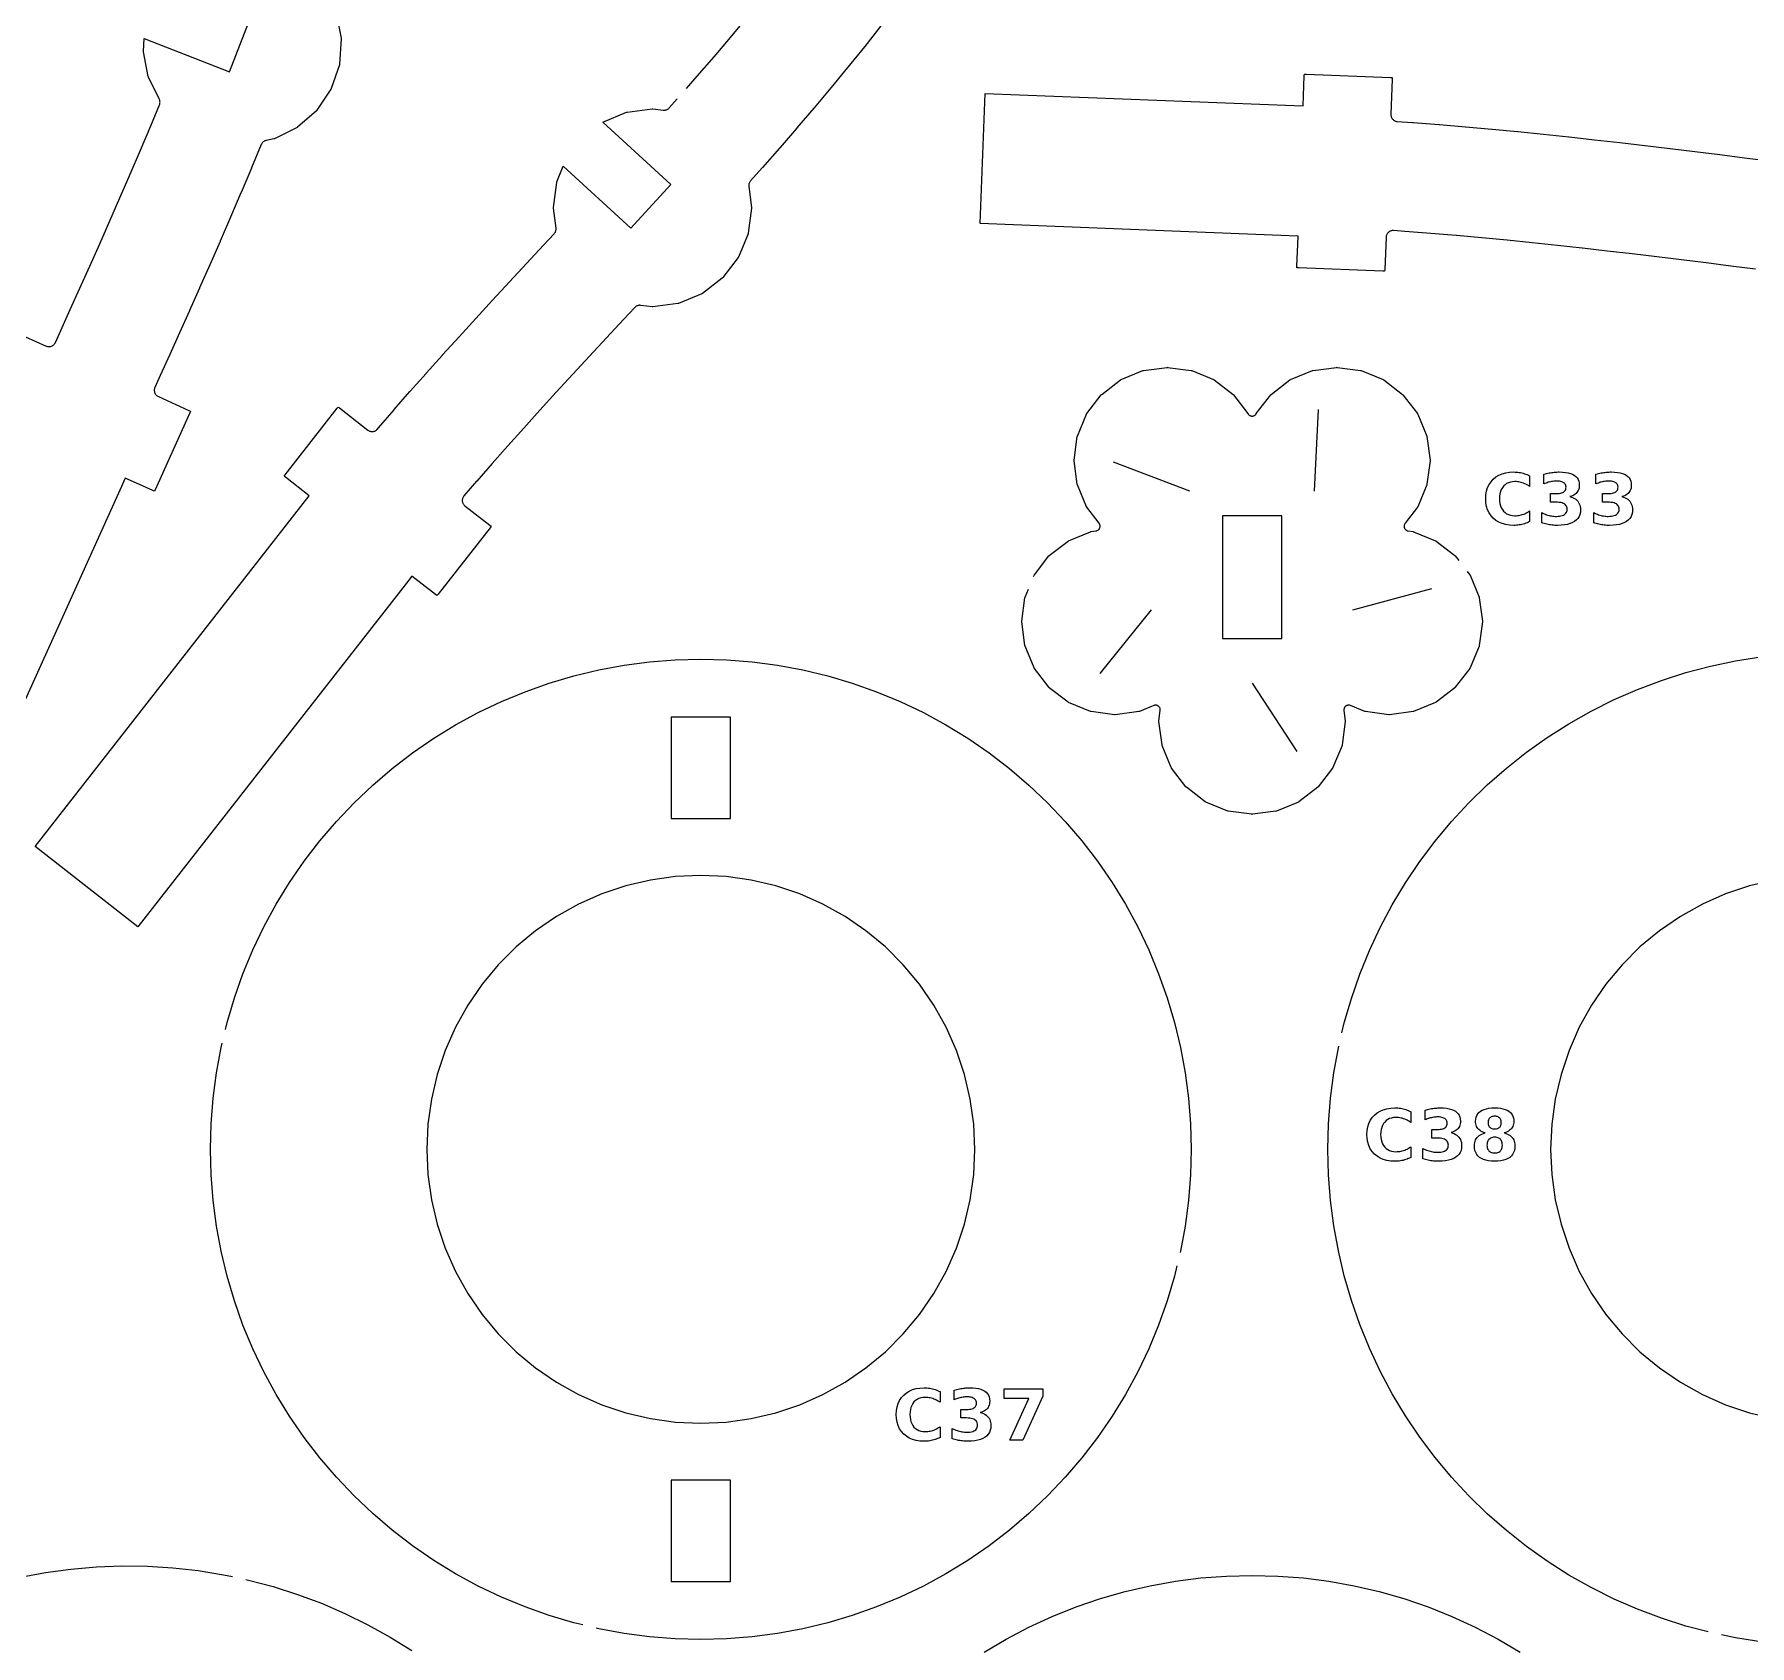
# Model space of a CAD drawing. Header units: millimetres. Extents: x 3 to 297, y 8 to 291.
# Drawn here: x 90.6 to 171.5, y 53.6 to 129.6 of the extents above; entities that cross this region are included whole.
import ezdxf

# ---------------------------------------------------------------- set-up
doc = ezdxf.new("R2010")
doc.units = ezdxf.units.MM
for name, color, linetype in [('CUT', 1, 'CONTINUOUS'), ('ENGRAVE', 5, 'CONTINUOUS'), ('SCORE', 7, 'CONTINUOUS')]:
    doc.layers.add(name, color=color, linetype=linetype)

msp = doc.modelspace()

# ---------------------------------------------------------------- linework, layer by layer
at = {"layer": 'CUT', "color": 1}
for points in [[(89.6699, 115.5582), (91.1289, 114.8999), (91.1602, 114.8876), (91.1908, 114.8789), (91.2221, 114.8732), (91.2539, 114.8706), (91.2857, 114.8712), (91.3173, 114.8749), (91.3484, 114.8816), (91.3788, 114.8913), (91.408, 114.904), (91.4358, 114.9195), (91.462, 114.9376), (91.4862, 114.9582), (91.5084, 114.9811), (91.5282, 115.006), (91.5455, 115.0327), (91.5609, 115.0627), (91.8183, 115.6296), (92.2663, 116.6193), (92.7227, 117.632), (92.723, 117.6327), (93.1863, 118.6667), (93.1867, 118.6676), (93.6561, 119.7228), (93.6565, 119.7238), (94.1309, 120.7992), (94.1314, 120.8004), (94.6096, 121.8951), (94.6102, 121.8964), (95.0913, 123.0095), (95.0919, 123.011), (95.5746, 124.1416), (95.5753, 124.1432), (96.0586, 125.2904), (96.0593, 125.2921), (96.4715, 126.2852), (96.4826, 126.3157), (96.4902, 126.3455), (96.495, 126.3758), (96.4969, 126.4064), (96.4959, 126.4371), (96.4921, 126.4676), (96.4853, 126.4976), (96.4758, 126.5268), (96.4628, 126.5566), (95.9569, 127.5841), (95.9501, 127.5996), (95.9461, 127.616), (95.7153, 128.7799), (95.7127, 128.7967), (95.7131, 128.8135), (95.7523, 129.4062), (99.7731, 127.8381), (100.7868, 130.4374)], [(104.8095, 130.5833), (105.0403, 129.4193), (105.0429, 129.4026), (105.0425, 129.3857), (104.9642, 128.2016), (104.9623, 128.1848), (104.9576, 128.1686), (104.5755, 127.0452), (104.5693, 127.0294), (104.5606, 127.015), (103.9007, 126.0288), (103.8907, 126.0151), (103.8785, 126.0035), (102.9859, 125.2216), (102.9727, 125.211), (102.9579, 125.2029), (101.8933, 124.6787), (101.8778, 124.6719), (101.8614, 124.6679), (101.5049, 124.5972), (101.4722, 124.589), (101.4422, 124.5783), (101.4134, 124.5647), (101.386, 124.5483), (101.3604, 124.5294), (101.3368, 124.508), (101.3153, 124.4844), (101.2963, 124.4588), (101.2799, 124.4314), (101.2655, 124.401), (100.8129, 123.3108), (100.8078, 123.2986), (100.3187, 122.1376), (100.314, 122.1264), (99.8259, 120.9831), (99.8215, 120.9729), (99.3355, 119.8483), (99.3314, 119.8391), (98.8487, 118.7341), (98.8451, 118.7258), (98.3667, 117.6414), (98.3635, 117.6341), (97.8906, 116.5711), (97.8879, 116.5649), (97.4216, 115.5243), (97.4194, 115.5192), (96.9609, 114.5018), (96.9591, 114.4979), (96.5095, 113.5048), (96.2559, 112.9461), (96.2434, 112.9147), (96.2346, 112.884), (96.2289, 112.8526), (96.2263, 112.8208), (96.2268, 112.7888), (96.2304, 112.7571), (96.2372, 112.7259), (96.247, 112.6955), (96.2597, 112.6662), (96.2752, 112.6383), (96.2934, 112.6121), (96.3141, 112.5877), (96.3371, 112.5656), (96.3621, 112.5457), (96.389, 112.5285), (96.419, 112.5131), (97.859, 111.8634), (97.9295, 111.8273), (97.9005, 111.7536), (96.262, 108.1221), (96.2259, 108.0516), (96.1522, 108.0806), (95.3859, 108.4264), (94.8606, 108.6634), (94.6858, 108.276), (89.9255, 97.7251)], [(121.319, 127.0438), (121.8354, 127.6317), (121.837, 127.6335), (122.6236, 128.5411), (122.6254, 128.5432), (123.4048, 129.4563), (123.4067, 129.4586), (124.1781, 130.3775)], [(130.4921, 129.9996), (129.7303, 129.0362), (129.7136, 129.0154), (128.9422, 128.0606), (128.9265, 128.0414), (128.1463, 127.0948), (128.1317, 127.0773), (127.3438, 126.1387), (127.3303, 126.1227), (126.5356, 125.1917), (126.5232, 125.1773), (125.7228, 124.2536), (125.7115, 124.2407), (124.9062, 123.3241), (124.8961, 123.3127), (124.345, 122.6929), (124.3245, 122.6674), (124.3074, 122.6416), (124.2929, 122.6143), (124.281, 122.5857), (124.2719, 122.5561), (124.2657, 122.5258), (124.2624, 122.495), (124.262, 122.4641), (124.2647, 122.4314), (124.3955, 121.438), (124.397, 121.4211), (124.3955, 121.4043), (124.2406, 120.2278), (124.2377, 120.2112), (124.2319, 120.1953), (123.7778, 119.099), (123.7707, 119.0837), (123.761, 119.0699), (123.0386, 118.1284), (123.0277, 118.1155), (123.0148, 118.1047), (122.0734, 117.3823), (122.0595, 117.3726), (122.0442, 117.3654), (120.9479, 116.9113), (120.932, 116.9056), (120.9154, 116.9026), (119.7389, 116.7477), (119.7221, 116.7463), (119.7053, 116.7477), (119.1657, 116.8188), (119.1331, 116.8215), (119.1021, 116.8211), (119.0713, 116.8178), (119.041, 116.8116), (119.0114, 116.8024), (118.9828, 116.7906), (118.9554, 116.776), (118.9296, 116.7589), (118.9055, 116.7395), (118.8821, 116.7165), (118.3607, 116.1546), (117.5565, 115.2879), (116.7587, 114.4266), (115.968, 113.5704), (115.9674, 113.5697), (115.1856, 112.719), (115.1848, 112.7181), (114.4124, 111.8721), (114.4114, 111.8711), (113.6494, 111.0296), (113.6482, 111.0283), (112.8976, 110.1911), (112.8962, 110.1896), (112.158, 109.3565), (112.1563, 109.3547), (111.4315, 108.5254), (111.4297, 108.5233), (110.8328, 107.8298), (110.8115, 107.8023), (110.7941, 107.7745), (110.7796, 107.745), (110.7681, 107.7143), (110.7598, 107.6825), (110.7548, 107.65), (110.753, 107.6172), (110.7546, 107.5844), (110.7595, 107.5519), (110.7676, 107.5201), (110.7789, 107.4893), (110.7933, 107.4597), (110.8105, 107.4318), (110.8305, 107.4057), (110.8531, 107.3818), (110.8793, 107.3591), (112.0486, 106.4456), (112.1085, 106.3938), (112.0629, 106.3291), (109.6101, 103.1896), (109.5583, 103.1297), (109.4936, 103.1753), (108.377, 104.0477), (108.1153, 103.7128), (95.4481, 87.4995), (90.6018, 91.2858), (103.5307, 107.8341), (102.4141, 108.7065), (102.3541, 108.7582), (102.3998, 108.8229), (104.8526, 111.9624), (104.9043, 112.0223), (104.9691, 111.9767), (106.3014, 110.9358), (106.3282, 110.9168), (106.3552, 110.9014), (106.3836, 110.8886), (106.413, 110.8786), (106.4433, 110.8714), (106.4741, 110.8672), (106.5052, 110.8659), (106.5362, 110.8676), (106.567, 110.8723), (106.5971, 110.8799), (106.6264, 110.8903), (106.6546, 110.9035), (106.6814, 110.9193), (106.7065, 110.9376), (106.7298, 110.9582), (106.7522, 110.9823), (106.7924, 111.0298), (106.8067, 111.0466), (107.5332, 111.8908), (107.546, 111.9056), (108.2851, 112.7511), (108.2964, 112.764), (109.0471, 113.6112), (109.057, 113.6222), (109.8184, 114.4714), (109.8268, 114.4807), (110.5978, 115.3322), (110.6048, 115.3399), (111.3846, 116.1939), (111.3901, 116.2), (112.1777, 117.057), (112.1818, 117.0614), (112.9761, 117.9216), (112.9789, 117.9246), (113.779, 118.7883), (114.5854, 119.6574), (115.0873, 120.1984), (115.1089, 120.2241), (115.1269, 120.2502), (115.1422, 120.278), (115.1547, 120.3071), (115.1644, 120.3373), (115.171, 120.3684), (115.1746, 120.3999), (115.1751, 120.4316), (115.1723, 120.465), (115.0487, 121.4044), (115.0472, 121.4212), (115.0487, 121.438), (115.2036, 122.6145), (115.2065, 122.6312), (115.2123, 122.647), (115.5171, 123.383), (118.7021, 120.4637), (120.5873, 122.5205), (117.3737, 125.466), (118.4963, 125.931), (118.5122, 125.9368), (118.5288, 125.9397), (119.7053, 126.0946), (119.7221, 126.0961), (119.7389, 126.0946), (120.2282, 126.0302), (120.2616, 126.0274), (120.2932, 126.0279), (120.3247, 126.0315), (120.3557, 126.0381), (120.3858, 126.0477), (120.4149, 126.0602), (120.4427, 126.0754), (120.4688, 126.0933), (120.4931, 126.1137), (120.5165, 126.1376), (120.8889, 126.5564)], [(171.7458, 118.5294), (170.582, 118.6742), (169.4187, 118.8188), (168.2544, 118.9627), (167.0884, 119.1052), (167.0877, 119.1052), (165.9203, 119.2455), (165.9194, 119.2456), (164.7495, 119.3831), (164.7484, 119.3833), (163.5753, 119.5174), (163.5739, 119.5175), (162.3971, 119.6476), (162.3956, 119.6477), (161.2144, 119.7731), (161.2126, 119.7733), (160.0265, 119.8933), (160.0245, 119.8935), (158.8328, 120.0075), (158.8306, 120.0077), (157.6327, 120.1152), (157.6304, 120.1154), (156.4256, 120.2155), (156.4231, 120.2157), (155.2109, 120.3081), (155.2082, 120.3083), (154.6666, 120.3454), (154.6322, 120.3461), (154.5998, 120.3434), (154.5679, 120.3376), (154.5367, 120.3286), (154.5065, 120.3165), (154.4777, 120.3014), (154.4506, 120.2836), (154.4254, 120.2631), (154.4023, 120.2402), (154.3817, 120.2152), (154.3636, 120.1882), (154.3483, 120.1595), (154.336, 120.1294), (154.3268, 120.0983), (154.3207, 120.0664), (154.3176, 120.0322), (154.2581, 118.5118), (154.2511, 118.4329), (154.1719, 118.4321), (150.1909, 118.5879), (150.1121, 118.5949), (150.1113, 118.674), (150.1509, 119.6869), (150.1667, 120.09), (149.742, 120.1066), (135.1782, 120.6765), (135.4186, 126.8218), (149.9825, 126.2519), (150.4072, 126.2353), (150.4626, 127.6512), (150.4696, 127.7301), (150.5487, 127.7309), (154.5297, 127.5751), (154.6086, 127.5681), (154.6094, 127.4889), (154.5446, 125.8339), (154.5449, 125.8008), (154.5482, 125.7697), (154.5545, 125.7391), (154.5637, 125.7092), (154.5757, 125.6803), (154.5905, 125.6527), (154.6078, 125.6266), (154.6275, 125.6024), (154.6495, 125.5801), (154.6736, 125.5601), (154.6994, 125.5425), (154.7269, 125.5274), (154.7556, 125.515), (154.7854, 125.5055), (154.816, 125.4989), (154.8489, 125.4951), (155.5713, 125.4454), (155.5901, 125.4441), (156.8238, 125.3501), (156.8414, 125.3487), (158.0661, 125.2469), (158.0825, 125.2455), (159.2989, 125.1364), (159.314, 125.135), (160.5226, 125.0193), (160.5364, 125.018), (161.7378, 124.8964), (161.7502, 124.8952), (162.9451, 124.7683), (162.956, 124.7672), (164.1448, 124.6358), (164.1543, 124.6347), (165.3377, 124.4994), (165.3457, 124.4985), (166.5242, 124.36), (166.5307, 124.3592), (167.7048, 124.2181), (167.7099, 124.2175), (168.8802, 124.0745), (170.0509, 123.9299), (171.2175, 123.7849), (172.3797, 123.6402)], [(137.6964, 104.0248), (137.7204, 104.0828), (137.7266, 104.0962), (137.7351, 104.1082), (138.4156, 104.9951), (138.4251, 105.0064), (138.4364, 105.0159), (139.3233, 105.6964), (139.3353, 105.7049), (139.3487, 105.7111), (140.3815, 106.1389), (140.3953, 106.1439), (140.4098, 106.1465), (140.634, 106.176), (140.6579, 106.1804), (140.6795, 106.1866), (140.7003, 106.1949), (140.7202, 106.2053), (140.7389, 106.2175), (140.7564, 106.2316), (140.7723, 106.2474), (140.7866, 106.2646), (140.7991, 106.2832), (140.8097, 106.303), (140.8183, 106.3237), (140.8248, 106.3452), (140.8291, 106.3672), (140.8312, 106.3895), (140.8311, 106.4119), (140.8287, 106.4342), (140.8241, 106.4562), (140.8174, 106.4776), (140.8085, 106.4982), (140.7977, 106.5178), (140.7839, 106.5378), (140.2053, 107.2918), (140.1969, 107.3038), (140.1907, 107.3172), (139.7628, 108.35), (139.7578, 108.3638), (139.7553, 108.3783), (139.6093, 109.4867), (139.6081, 109.5013), (139.6093, 109.516), (139.7553, 110.6243), (139.7578, 110.6388), (139.7629, 110.6527), (140.1907, 111.6855), (140.1969, 111.6988), (140.2053, 111.7109), (140.8859, 112.5978), (140.8953, 112.6091), (140.9066, 112.6185), (141.7935, 113.2991), (141.8056, 113.3075), (141.8189, 113.3137), (142.8517, 113.7415), (142.8656, 113.7466), (142.8801, 113.7491), (143.9884, 113.895), (144.0031, 113.8963), (144.0177, 113.895), (145.1261, 113.7491), (145.1406, 113.7466), (145.1544, 113.7415), (146.1872, 113.3137), (146.2006, 113.3075), (146.2126, 113.2991), (147.0995, 112.6185), (147.1108, 112.609), (147.1203, 112.5978), (147.8008, 111.7109), (147.8122, 111.6946), (147.8174, 111.6866), (147.8314, 111.669), (147.847, 111.653), (147.8642, 111.6386), (147.8827, 111.6259), (147.9024, 111.6152), (147.9231, 111.6065), (147.9445, 111.5999), (147.9665, 111.5954), (147.9888, 111.5932), (148.0112, 111.5932), (148.0335, 111.5954), (148.0555, 111.5999), (148.0769, 111.6065), (148.0976, 111.6152), (148.1173, 111.6259), (148.1358, 111.6386), (148.153, 111.653), (148.1686, 111.669), (148.1826, 111.6866), (148.1878, 111.6946), (148.1992, 111.7109), (148.8797, 112.5978), (148.8892, 112.6091), (148.9005, 112.6185), (149.7874, 113.2991), (149.7995, 113.3075), (149.8128, 113.3137), (150.8456, 113.7415), (150.8595, 113.7466), (150.8739, 113.7491), (151.9823, 113.895), (151.997, 113.8963), (152.0116, 113.895), (153.12, 113.7491), (153.1345, 113.7466), (153.1483, 113.7415), (154.1811, 113.3137), (154.1945, 113.3075), (154.2065, 113.2991), (155.0934, 112.6185), (155.1047, 112.609), (155.1141, 112.5978), (155.7947, 111.7109), (155.8031, 111.6988), (155.8093, 111.6855), (156.2372, 110.6527), (156.2422, 110.6388), (156.2447, 110.6243), (156.3907, 109.516), (156.3919, 109.5013), (156.3907, 109.4866), (156.2447, 108.3783), (156.2422, 108.3638), (156.2371, 108.35), (155.8093, 107.3172), (155.8031, 107.3038), (155.7947, 107.2918), (155.2161, 106.5378), (155.2023, 106.5178), (155.1915, 106.4982), (155.1826, 106.4776), (155.1759, 106.4562), (155.1713, 106.4342), (155.1689, 106.4119), (155.1688, 106.3895), (155.1709, 106.3672), (155.1752, 106.3452), (155.1817, 106.3237), (155.1903, 106.303), (155.2009, 106.2832), (155.2134, 106.2646), (155.2277, 106.2474), (155.2436, 106.2316), (155.2611, 106.2175), (155.2798, 106.2053), (155.2997, 106.1949), (155.3205, 106.1866), (155.3421, 106.1804), (155.366, 106.176), (155.5902, 106.1465), (155.6047, 106.1439), (155.6185, 106.1389), (156.6513, 105.7111), (156.6647, 105.7049), (156.6767, 105.6964), (157.5636, 105.0159), (157.5749, 105.0064), (157.5844, 104.9951), (157.7514, 104.7774)], [(158.1471, 104.2618), (158.2649, 104.1082), (158.2734, 104.0962), (158.2796, 104.0828), (158.7074, 103.05), (158.7124, 103.0362), (158.715, 103.0217), (158.8609, 101.9133), (158.8622, 101.8987), (158.8609, 101.884), (158.715, 100.7757), (158.7124, 100.7612), (158.7074, 100.7473), (158.2796, 99.7145), (158.2734, 99.7012), (158.2649, 99.6891), (157.5844, 98.8022), (157.5749, 98.7909), (157.5636, 98.7815), (156.6767, 98.1009), (156.6647, 98.0925), (156.6513, 98.0863), (155.6185, 97.6585), (155.6047, 97.6534), (155.5902, 97.6509), (154.4818, 97.505), (154.4672, 97.5037), (154.4525, 97.505), (153.3442, 97.6509), (153.3296, 97.6534), (153.3158, 97.6585), (152.6405, 97.9382), (152.6176, 97.9464), (152.5959, 97.9518), (152.5737, 97.955), (152.5513, 97.956), (152.5289, 97.9547), (152.5067, 97.9512), (152.485, 97.9455), (152.464, 97.9377), (152.4439, 97.9279), (152.4248, 97.9161), (152.407, 97.9024), (152.3907, 97.8871), (152.376, 97.8702), (152.363, 97.8519), (152.3519, 97.8324), (152.3428, 97.8119), (152.3358, 97.7906), (152.3309, 97.7687), (152.3283, 97.7465), (152.3279, 97.724), (152.3298, 97.6998), (152.3937, 97.2147), (152.395, 97.2), (152.3937, 97.1853), (152.2478, 96.077), (152.2452, 96.0625), (152.2402, 96.0487), (151.8124, 95.0158), (151.8062, 95.0025), (151.7977, 94.9904), (151.1172, 94.1035), (151.1077, 94.0922), (151.0965, 94.0828), (150.2096, 93.4023), (150.1975, 93.3938), (150.1842, 93.3876), (149.1513, 92.9598), (149.1375, 92.9547), (149.123, 92.9522), (148.0147, 92.8063), (148, 92.805), (147.9853, 92.8063), (146.877, 92.9522), (146.8625, 92.9548), (146.8487, 92.9598), (145.8158, 93.3876), (145.8025, 93.3938), (145.7904, 93.4023), (144.9035, 94.0828), (144.8922, 94.0923), (144.8828, 94.1035), (144.2023, 94.9904), (144.1938, 95.0025), (144.1876, 95.0158), (143.7598, 96.0487), (143.7547, 96.0625), (143.7522, 96.077), (143.6063, 97.1853), (143.605, 97.2), (143.6063, 97.2147), (143.6702, 97.6998), (143.6721, 97.724), (143.6717, 97.7465), (143.6691, 97.7687), (143.6642, 97.7906), (143.6572, 97.8119), (143.6481, 97.8324), (143.637, 97.8519), (143.624, 97.8702), (143.6093, 97.8871), (143.593, 97.9024), (143.5752, 97.9161), (143.5561, 97.9279), (143.536, 97.9377), (143.515, 97.9455), (143.4933, 97.9512), (143.4711, 97.9547), (143.4487, 97.956), (143.4263, 97.955), (143.4041, 97.9518), (143.3824, 97.9464), (143.3595, 97.9382), (142.6842, 97.6585), (142.6703, 97.6534), (142.6558, 97.6509), (141.5475, 97.505), (141.5328, 97.5037), (141.5181, 97.505), (140.4098, 97.6509), (140.3953, 97.6534), (140.3815, 97.6585), (139.3487, 98.0863), (139.3353, 98.0925), (139.3233, 98.1009), (138.4364, 98.7815), (138.4251, 98.791), (138.4156, 98.8022), (137.7351, 99.6891), (137.7266, 99.7012), (137.7204, 99.7145), (137.2926, 100.7473), (137.2876, 100.7612), (137.285, 100.7757), (137.1391, 101.884), (137.1378, 101.8987), (137.1391, 101.9134), (137.285, 103.0217), (137.2876, 103.0362), (137.2926, 103.05), (137.4476, 103.4243)], [(99.5817, 82.6466), (99.6629, 82.9852), (100.0068, 84.146), (100.4109, 85.2873), (100.8742, 86.4058), (101.3955, 87.4985), (101.9731, 88.5625), (102.6057, 89.5948), (103.2915, 90.5925), (104.0285, 91.5531), (104.8148, 92.4737), (105.6481, 93.3519), (106.5263, 94.1852), (107.4469, 94.9715), (108.4075, 95.7085), (109.4052, 96.3943), (110.4375, 97.0269), (111.5015, 97.6045), (112.5942, 98.1258), (113.7127, 98.5891), (114.854, 98.9932), (116.0148, 99.3371), (117.192, 99.6197), (118.3824, 99.8403), (119.5828, 99.9983), (120.7897, 100.0933), (122, 100.125), (123.2103, 100.0933), (124.4172, 99.9983), (125.6176, 99.8403), (126.808, 99.6197), (127.9852, 99.3371), (129.146, 98.9932), (130.2873, 98.5891), (131.4058, 98.1258), (132.4985, 97.6045), (133.5625, 97.0269), (134.5948, 96.3943), (135.5925, 95.7085), (136.5531, 94.9715), (137.4737, 94.1852), (138.3519, 93.3519), (139.1852, 92.4737), (139.9715, 91.5531), (140.7085, 90.5925), (141.3943, 89.5948), (142.0269, 88.5625), (142.6045, 87.4985), (143.1258, 86.4058), (143.5891, 85.2873), (143.9932, 84.146), (144.3371, 82.9852), (144.6197, 81.808), (144.8403, 80.6176), (144.9983, 79.4172), (145.0933, 78.2103), (145.125, 77), (145.0933, 75.7897), (144.9983, 74.5828), (144.8403, 73.3824), (144.6197, 72.192), (144.6072, 72.1399)], [(152.2376, 82.5008), (152.3474, 82.9657), (152.6845, 84.1239), (153.0808, 85.2632), (153.5353, 86.3806), (154.0466, 87.4732), (154.6135, 88.538), (155.2345, 89.5721), (155.9079, 90.573), (156.632, 91.5378), (157.4047, 92.4641), (158.2241, 93.3494), (159.088, 94.1913), (159.9941, 94.9876), (160.94, 95.7363), (161.9231, 96.4352), (162.941, 97.0826), (163.9908, 97.6768), (165.0698, 98.2161), (166.1751, 98.6992), (167.3039, 99.1247), (168.453, 99.4915), (169.6196, 99.7987), (170.8003, 100.0455), (171.9923, 100.2311)], [(172.6251, 89.7048), (171.4629, 89.4315), (170.331, 89.0521), (169.2389, 88.5699), (168.1959, 87.989), (167.211, 87.3143), (166.2925, 86.5516), (165.4484, 85.7075), (164.6857, 84.789), (164.011, 83.8041), (163.4301, 82.7611), (162.9479, 81.669), (162.5685, 80.5371), (162.2952, 79.3749), (162.1302, 78.1926), (162.0751, 77), (162.1302, 75.8074), (162.2952, 74.6251), (162.5685, 73.4629), (162.9479, 72.331), (163.4301, 71.2389), (164.011, 70.1959), (164.6857, 69.211), (165.4484, 68.2925), (166.2925, 67.4484), (167.211, 66.6857), (168.1959, 66.011), (169.2389, 65.4301), (170.331, 64.9479), (171.4629, 64.5685), (172.6251, 64.2952)], [(116.4306, 54.5631), (116.0148, 54.6629), (114.854, 55.0068), (113.7127, 55.4109), (112.5942, 55.8742), (111.5015, 56.3955), (110.4375, 56.9731), (109.4052, 57.6057), (108.4075, 58.2915), (107.4469, 59.0285), (106.5263, 59.8148), (105.6481, 60.6481), (104.8148, 61.5263), (104.0285, 62.4469), (103.2915, 63.4075), (102.6057, 64.4052), (101.9731, 65.4375), (101.3955, 66.5015), (100.8742, 67.5942), (100.4109, 68.7127), (100.0068, 69.854), (99.6629, 71.0148), (99.3803, 72.192), (99.1597, 73.3824), (99.0017, 74.5828), (98.9067, 75.7897), (98.875, 77), (98.9067, 78.2103), (99.0017, 79.4172), (99.1597, 80.6176), (99.3803, 81.808), (99.4299, 82.0146)], [(169.506, 54.2312), (168.453, 54.5085), (167.3039, 54.8753), (166.1751, 55.3008), (165.0698, 55.7839), (163.9908, 56.3232), (162.941, 56.9174), (161.9231, 57.5648), (160.94, 58.2637), (159.9941, 59.0124), (159.088, 59.8087), (158.2241, 60.6506), (157.4047, 61.5359), (156.632, 62.4622), (155.9079, 63.427), (155.2345, 64.4279), (154.6135, 65.462), (154.0466, 66.5268), (153.5353, 67.6194), (153.0808, 68.7368), (152.6845, 69.8761), (152.3474, 71.0343), (152.0703, 72.2084), (151.854, 73.3951), (151.6991, 74.5914), (151.606, 75.7941), (151.575, 77), (151.606, 78.2059), (151.6991, 79.4086), (151.854, 80.6049), (152.0703, 81.7916), (152.0883, 81.8682)], [(144.4554, 71.5078), (144.3371, 71.0148), (143.9932, 69.854), (143.5891, 68.7127), (143.1258, 67.5942), (142.6045, 66.5015), (142.0269, 65.4375), (141.3943, 64.4052), (140.7085, 63.4075), (139.9715, 62.4469), (139.1852, 61.5263), (138.3519, 60.6481), (137.4737, 59.8148), (136.5531, 59.0285), (135.5925, 58.2915), (134.5948, 57.6057), (133.5625, 56.9731), (132.4985, 56.3955), (131.4058, 55.8742), (130.2873, 55.4109), (129.146, 55.0068), (127.9852, 54.6629), (126.808, 54.3803), (125.6176, 54.1597), (124.4172, 54.0017), (123.2103, 53.9067), (122, 53.875), (120.7897, 53.9067), (119.5828, 54.0017), (118.3824, 54.1597), (117.192, 54.3803), (117.0626, 54.4114)], [(89.9177, 56.8137), (91.1016, 57.0359), (92.295, 57.1993), (93.4951, 57.3035), (94.6988, 57.3482), (95.9033, 57.3333), (97.1056, 57.2588), (98.3027, 57.125), (99.4917, 56.9322), (99.9141, 56.842)], [(100.5498, 56.7063), (100.6698, 56.6807), (101.8339, 56.3714), (102.9814, 56.0048), (104.1093, 55.582), (105.2149, 55.1038), (106.2955, 54.5716), (107.3485, 53.9866), (108.3712, 53.3503)], [(135.3577, 53.2826), (136.4013, 53.8969), (137.4746, 54.4576), (138.5749, 54.9631), (139.6994, 55.4123), (140.8452, 55.804), (142.0094, 56.1371), (143.189, 56.4108), (144.3809, 56.6244), (145.5821, 56.7774), (146.7895, 56.8693), (148, 56.9), (149.2105, 56.8693), (150.4179, 56.7774), (151.6191, 56.6244), (152.811, 56.4108), (153.9906, 56.1371), (155.1548, 55.804), (156.3006, 55.4123), (157.4251, 54.9631), (158.5254, 54.4576), (159.5987, 53.8969), (160.6423, 53.2826)], [(171.9923, 53.7689), (170.8003, 53.9545), (170.1409, 54.0923)]]:
    msp.add_lwpolyline(points, dxfattribs=at)
for points in [[(146.605, 106.895), (146.605, 101.105), (149.395, 101.105), (149.395, 106.895), (146.605, 106.895)], [(120.605, 93.2143), (120.605, 92.6786), (120.605, 92.605), (123.395, 92.605), (123.395, 92.7143), (123.395, 93.3571), (123.395, 97.3214), (123.395, 97.395), (120.605, 97.395), (120.605, 97.2857), (120.605, 93.2143)], [(134.7048, 79.3749), (134.4315, 80.5371), (134.0521, 81.669), (133.5699, 82.7611), (132.989, 83.8041), (132.3143, 84.789), (131.5516, 85.7075), (130.7075, 86.5516), (129.789, 87.3143), (128.8041, 87.989), (127.7611, 88.5699), (126.669, 89.0521), (125.5371, 89.4315), (124.3749, 89.7048), (123.1926, 89.8698), (122, 89.9249), (120.8074, 89.8698), (119.6251, 89.7048), (118.4629, 89.4315), (117.331, 89.0521), (116.2389, 88.5699), (115.1959, 87.989), (114.211, 87.3143), (113.2925, 86.5516), (112.4484, 85.7075), (111.6857, 84.789), (111.011, 83.8041), (110.4301, 82.7611), (109.9479, 81.669), (109.5685, 80.5371), (109.2952, 79.3749), (109.1302, 78.1926), (109.0751, 77), (109.1302, 75.8074), (109.2952, 74.6251), (109.5685, 73.4629), (109.9479, 72.331), (110.4301, 71.2389), (111.011, 70.1959), (111.6857, 69.211), (112.4484, 68.2925), (113.2925, 67.4484), (114.211, 66.6857), (115.1959, 66.011), (116.2389, 65.4301), (117.331, 64.9479), (118.4629, 64.5685), (119.6251, 64.2952), (120.8074, 64.1302), (122, 64.0751), (123.1926, 64.1302), (124.3749, 64.2952), (125.5371, 64.5685), (126.669, 64.9479), (127.7611, 65.4301), (128.8041, 66.011), (129.789, 66.6857), (130.7075, 67.4484), (131.5516, 68.2925), (132.3143, 69.211), (132.989, 70.1959), (133.5699, 71.2389), (134.0521, 72.331), (134.4315, 73.4629), (134.7048, 74.6251), (134.8698, 75.8074), (134.9249, 77), (134.8698, 78.1926), (134.7048, 79.3749)], [(120.605, 60.6429), (120.605, 56.6786), (120.605, 56.605), (123.395, 56.605), (123.395, 56.7143), (123.395, 60.7857), (123.395, 61.395), (120.605, 61.395), (120.605, 60.6429)]]:
    msp.add_lwpolyline(points, close=True, dxfattribs=at)
at = {"layer": 'ENGRAVE', "color": 5}
for points in [[(161.0295, 106.589), (160.9708, 106.5628), (160.9113, 106.5391), (160.8509, 106.5178), (160.7897, 106.499), (160.7278, 106.4826), (160.6649, 106.4686), (160.6012, 106.4572), (160.5365, 106.4484), (160.471, 106.442), (160.4045, 106.4382), (160.3371, 106.437), (160.1418, 106.4464), (159.9604, 106.4747), (159.7931, 106.5218), (159.6398, 106.5878), (159.5005, 106.6726), (159.3752, 106.7763), (159.2668, 106.8962), (159.1781, 107.0294), (159.1091, 107.1761), (159.0598, 107.3362), (159.0303, 107.5098), (159.0204, 107.6967), (159.0303, 107.8842), (159.0598, 108.0582), (159.1091, 108.2186), (159.1781, 108.3655), (159.2668, 108.4989), (159.3752, 108.6188), (159.5005, 108.7225), (159.6398, 108.8073), (159.7931, 108.8733), (159.9604, 108.9204), (160.1418, 108.9487), (160.3371, 108.9581), (160.4045, 108.9569), (160.471, 108.9531), (160.5365, 108.9467), (160.6012, 108.9379), (160.6649, 108.9265), (160.7278, 108.9126), (160.7897, 108.8962), (160.8509, 108.8773), (160.9113, 108.856), (160.9708, 108.8323), (161.0295, 108.8061), (161.0875, 108.7775), (161.0875, 108.2745), (161.0295, 108.3124), (160.9719, 108.3467), (160.9145, 108.3775), (160.8574, 108.4048), (160.8006, 108.4285), (160.744, 108.4487), (160.6871, 108.4656), (160.6292, 108.4794), (160.5703, 108.4902), (160.5104, 108.4979), (160.4495, 108.5025), (160.3876, 108.504), (160.2798, 108.4981), (160.18, 108.4802), (160.0881, 108.4503), (160.0042, 108.4086), (159.9282, 108.3548), (159.8602, 108.2892), (159.8016, 108.2131), (159.7535, 108.1279), (159.7162, 108.0337), (159.6895, 107.9304), (159.6735, 107.8181), (159.6682, 107.6967), (159.6735, 107.5759), (159.6895, 107.464), (159.7162, 107.3611), (159.7535, 107.2671), (159.8016, 107.182), (159.8602, 107.1059), (159.9282, 107.0403), (160.0042, 106.9866), (160.0881, 106.9448), (160.18, 106.915), (160.2798, 106.897), (160.3876, 106.8911), (160.4495, 106.8926), (160.5104, 106.8972), (160.5703, 106.9049), (160.6292, 106.9157), (160.6871, 106.9295), (160.744, 106.9464), (160.8006, 106.9666), (160.8574, 106.9904), (160.9145, 107.0176), (160.9719, 107.0484), (161.0295, 107.0827), (161.0875, 107.1206), (161.0875, 106.6176), (161.0295, 106.589)], [(163.1375, 107.7417), (163.203, 107.7075), (163.262, 107.6682), (163.3144, 107.6236), (163.3603, 107.5739), (163.3993, 107.5191), (163.4313, 107.4597), (163.4561, 107.3954), (163.4738, 107.3265), (163.4845, 107.2527), (163.488, 107.1743), (163.4804, 107.0587), (163.4573, 106.9527), (163.4189, 106.8563), (163.3651, 106.7696), (163.2959, 106.6924), (163.2113, 106.625), (163.1121, 106.5675), (162.9987, 106.5205), (162.8712, 106.484), (162.7296, 106.4579), (162.5739, 106.4422), (162.4041, 106.437), (162.3416, 106.4378), (162.2792, 106.4403), (162.2167, 106.4445), (162.1541, 106.4504), (162.0915, 106.4579), (162.0289, 106.4671), (161.9663, 106.478), (161.904, 106.4905), (161.8419, 106.5047), (161.7801, 106.5206), (161.7184, 106.5382), (161.657, 106.5574), (161.657, 107.0408), (161.7155, 107.0127), (161.7739, 106.987), (161.8322, 106.9637), (161.8903, 106.9428), (161.9483, 106.9243), (162.0061, 106.9082), (162.0637, 106.8945), (162.121, 106.8833), (162.178, 106.8746), (162.2347, 106.8684), (162.2911, 106.8647), (162.3471, 106.8634), (162.4269, 106.8658), (162.5002, 106.873), (162.567, 106.885), (162.6274, 106.9018), (162.6813, 106.9233), (162.7288, 106.9497), (162.7693, 106.9805), (162.8025, 107.0155), (162.8283, 107.0547), (162.8467, 107.098), (162.8577, 107.1454), (162.8614, 107.1971), (162.8576, 107.2502), (162.8463, 107.2988), (162.8274, 107.3429), (162.801, 107.3826), (162.767, 107.4178), (162.7255, 107.4485), (162.6766, 107.4746), (162.6205, 107.496), (162.5573, 107.5126), (162.4868, 107.5245), (162.4091, 107.5316), (162.3243, 107.534), (162.0737, 107.534), (162.0737, 107.9376), (162.3373, 107.9376), (162.4126, 107.9397), (162.4813, 107.9459), (162.5432, 107.9561), (162.5985, 107.9705), (162.647, 107.9891), (162.6889, 108.0117), (162.7242, 108.0385), (162.7531, 108.0696), (162.7756, 108.1051), (162.7916, 108.1448), (162.8012, 108.1888), (162.8044, 108.2371), (162.8013, 108.282), (162.792, 108.3234), (162.7764, 108.3612), (162.7545, 108.3955), (162.7265, 108.4263), (162.6921, 108.4536), (162.6521, 108.477), (162.607, 108.4961), (162.5566, 108.511), (162.5012, 108.5216), (162.4405, 108.528), (162.3748, 108.5301), (162.3242, 108.5291), (162.2735, 108.5263), (162.2226, 108.5215), (162.1715, 108.5149), (162.1202, 108.5063), (162.0688, 108.4959), (162.0173, 108.4836), (161.9659, 108.4695), (161.9146, 108.4536), (161.8633, 108.4359), (161.8122, 108.4163), (161.7612, 108.395), (161.7612, 108.854), (161.8229, 108.8706), (161.8845, 108.8858), (161.9459, 108.8995), (162.0071, 108.9118), (162.0681, 108.9227), (162.129, 108.9321), (162.1896, 108.9401), (162.2498, 108.9466), (162.3097, 108.9516), (162.3692, 108.9552), (162.4283, 108.9574), (162.4871, 108.9581), (162.6383, 108.9538), (162.7763, 108.9409), (162.9011, 108.9193), (163.0126, 108.8891), (163.1109, 108.8502), (163.1959, 108.8027), (163.2678, 108.7465), (163.3265, 108.6816), (163.3723, 108.608), (163.4049, 108.5256), (163.4245, 108.4346), (163.4311, 108.3348), (163.428, 108.2658), (163.4186, 108.2012), (163.403, 108.1409), (163.3812, 108.0848), (163.3531, 108.0331), (163.3188, 107.9856), (163.2784, 107.9426), (163.232, 107.904), (163.1796, 107.8699), (163.1213, 107.8402), (163.057, 107.8151), (162.9867, 107.7944), (163.0654, 107.7706), (163.1375, 107.7417)], [(165.5901, 107.7417), (165.6557, 107.7075), (165.7147, 107.6682), (165.7671, 107.6236), (165.8129, 107.5739), (165.852, 107.5191), (165.8839, 107.4597), (165.9088, 107.3954), (165.9265, 107.3265), (165.9372, 107.2527), (165.9407, 107.1743), (165.933, 107.0587), (165.91, 106.9527), (165.8715, 106.8563), (165.8177, 106.7696), (165.7486, 106.6924), (165.664, 106.625), (165.5647, 106.5675), (165.4513, 106.5205), (165.3238, 106.484), (165.1822, 106.4579), (165.0265, 106.4422), (164.8567, 106.437), (164.7943, 106.4378), (164.7319, 106.4403), (164.6693, 106.4445), (164.6068, 106.4504), (164.5442, 106.4579), (164.4816, 106.4671), (164.419, 106.478), (164.3567, 106.4905), (164.2946, 106.5047), (164.2327, 106.5206), (164.1711, 106.5382), (164.1097, 106.5574), (164.1097, 107.0408), (164.1682, 107.0127), (164.2266, 106.987), (164.2848, 106.9637), (164.3429, 106.9428), (164.4009, 106.9243), (164.4588, 106.9082), (164.5164, 106.8945), (164.5737, 106.8833), (164.6307, 106.8746), (164.6874, 106.8684), (164.7437, 106.8647), (164.7998, 106.8634), (164.8795, 106.8658), (164.9528, 106.873), (165.0197, 106.885), (165.0801, 106.9018), (165.134, 106.9233), (165.1814, 106.9497), (165.222, 106.9805), (165.2551, 107.0155), (165.2809, 107.0547), (165.2993, 107.098), (165.3104, 107.1454), (165.3141, 107.1971), (165.3103, 107.2502), (165.299, 107.2988), (165.2801, 107.3429), (165.2537, 107.3826), (165.2197, 107.4178), (165.1782, 107.4485), (165.1293, 107.4746), (165.0732, 107.496), (165.0099, 107.5126), (164.9395, 107.5245), (164.8618, 107.5316), (164.777, 107.534), (164.5263, 107.534), (164.5263, 107.9376), (164.79, 107.9376), (164.8653, 107.9397), (164.9339, 107.9459), (164.9959, 107.9561), (165.0511, 107.9705), (165.0997, 107.9891), (165.1416, 108.0117), (165.1769, 108.0385), (165.2058, 108.0696), (165.2282, 108.1051), (165.2443, 108.1448), (165.2539, 108.1888), (165.2571, 108.2371), (165.254, 108.282), (165.2446, 108.3234), (165.229, 108.3612), (165.2072, 108.3955), (165.1791, 108.4263), (165.1448, 108.4536), (165.1048, 108.477), (165.0596, 108.4961), (165.0093, 108.511), (164.9538, 108.5216), (164.8932, 108.528), (164.8274, 108.5301), (164.7769, 108.5291), (164.7262, 108.5263), (164.6752, 108.5215), (164.6242, 108.5149), (164.5729, 108.5063), (164.5214, 108.4959), (164.4699, 108.4836), (164.4185, 108.4695), (164.3672, 108.4536), (164.316, 108.4359), (164.2649, 108.4163), (164.2138, 108.395), (164.2138, 108.854), (164.2756, 108.8706), (164.3372, 108.8858), (164.3986, 108.8995), (164.4598, 108.9118), (164.5208, 108.9227), (164.5817, 108.9321), (164.6422, 108.9401), (164.7025, 108.9466), (164.7623, 108.9516), (164.8218, 108.9552), (164.881, 108.9574), (164.9397, 108.9581), (165.091, 108.9538), (165.229, 108.9409), (165.3538, 108.9193), (165.4653, 108.8891), (165.5635, 108.8502), (165.6486, 108.8027), (165.7204, 108.7465), (165.7792, 108.6816), (165.8249, 108.608), (165.8576, 108.5256), (165.8772, 108.4346), (165.8837, 108.3348), (165.8806, 108.2658), (165.8713, 108.2012), (165.8557, 108.1409), (165.8338, 108.0848), (165.8058, 108.0331), (165.7714, 107.9856), (165.731, 107.9426), (165.6846, 107.904), (165.6323, 107.8699), (165.574, 107.8402), (165.5097, 107.8151), (165.4394, 107.7944), (165.5181, 107.7706), (165.5901, 107.7417)], [(155.4246, 76.5876), (155.3659, 76.5614), (155.3064, 76.5377), (155.246, 76.5164), (155.1848, 76.4975), (155.1229, 76.4811), (155.06, 76.4672), (154.9963, 76.4558), (154.9316, 76.4469), (154.8661, 76.4406), (154.7996, 76.4368), (154.7322, 76.4355), (154.5369, 76.445), (154.3555, 76.4732), (154.1882, 76.5204), (154.0349, 76.5864), (153.8956, 76.6712), (153.7703, 76.7749), (153.6619, 76.8947), (153.5732, 77.028), (153.5042, 77.1747), (153.4549, 77.3348), (153.4254, 77.5083), (153.4155, 77.6953), (153.4254, 77.8828), (153.4549, 78.0567), (153.5042, 78.2172), (153.5732, 78.3641), (153.6619, 78.4975), (153.7703, 78.6173), (153.8956, 78.721), (154.0349, 78.8059), (154.1882, 78.8719), (154.3555, 78.919), (154.5369, 78.9473), (154.7322, 78.9567), (154.7996, 78.9554), (154.8661, 78.9516), (154.9316, 78.9453), (154.9963, 78.9364), (155.06, 78.9251), (155.1229, 78.9111), (155.1848, 78.8947), (155.246, 78.8759), (155.3064, 78.8546), (155.3659, 78.8308), (155.4246, 78.8047), (155.4826, 78.776), (155.4826, 78.2731), (155.4246, 78.3109), (155.367, 78.3453), (155.3096, 78.3761), (155.2525, 78.4033), (155.1957, 78.4271), (155.1391, 78.4473), (155.0822, 78.4642), (155.0243, 78.478), (154.9654, 78.4888), (154.9055, 78.4964), (154.8446, 78.5011), (154.7827, 78.5026), (154.6749, 78.4966), (154.5751, 78.4787), (154.4832, 78.4489), (154.3993, 78.4071), (154.3233, 78.3534), (154.2553, 78.2878), (154.1967, 78.2116), (154.1486, 78.1264), (154.1113, 78.0322), (154.0846, 77.929), (154.0686, 77.8167), (154.0633, 77.6953), (154.0686, 77.5745), (154.0846, 77.4626), (154.1113, 77.3596), (154.1486, 77.2656), (154.1967, 77.1806), (154.2553, 77.1045), (154.3233, 77.0388), (154.3993, 76.9851), (154.4832, 76.9434), (154.5751, 76.9135), (154.6749, 76.8956), (154.7827, 76.8896), (154.8446, 76.8912), (154.9055, 76.8958), (154.9654, 76.9035), (155.0243, 76.9142), (155.0822, 76.9281), (155.1391, 76.945), (155.1957, 76.9652), (155.2525, 76.9889), (155.3096, 77.0162), (155.367, 77.047), (155.4246, 77.0813), (155.4826, 77.1191), (155.4826, 76.6162), (155.4246, 76.5876)], [(157.5326, 77.7402), (157.5981, 77.7061), (157.6571, 77.6667), (157.7095, 77.6222), (157.7554, 77.5724), (157.7944, 77.5177), (157.8264, 77.4582), (157.8512, 77.394), (157.8689, 77.325), (157.8796, 77.2513), (157.8831, 77.1728), (157.8755, 77.0572), (157.8524, 76.9512), (157.814, 76.8549), (157.7602, 76.7681), (157.691, 76.691), (157.6065, 76.6235), (157.5072, 76.5661), (157.3938, 76.5191), (157.2663, 76.4825), (157.1247, 76.4564), (156.969, 76.4408), (156.7992, 76.4355), (156.7367, 76.4364), (156.6743, 76.4389), (156.6118, 76.4431), (156.5492, 76.4489), (156.4866, 76.4565), (156.424, 76.4657), (156.3614, 76.4765), (156.2991, 76.4891), (156.237, 76.5033), (156.1752, 76.5192), (156.1135, 76.5367), (156.0521, 76.556), (156.0521, 77.0394), (156.1106, 77.0113), (156.169, 76.9856), (156.2273, 76.9623), (156.2854, 76.9414), (156.3434, 76.9228), (156.4012, 76.9067), (156.4588, 76.8931), (156.5161, 76.8819), (156.5731, 76.8732), (156.6298, 76.8669), (156.6862, 76.8632), (156.7422, 76.862), (156.822, 76.8644), (156.8953, 76.8716), (156.9621, 76.8835), (157.0225, 76.9003), (157.0764, 76.9219), (157.1239, 76.9482), (157.1644, 76.9791), (157.1976, 77.0141), (157.2234, 77.0532), (157.2418, 77.0965), (157.2528, 77.144), (157.2565, 77.1956), (157.2527, 77.2487), (157.2414, 77.2974), (157.2225, 77.3415), (157.1961, 77.3812), (157.1621, 77.4164), (157.1206, 77.4471), (157.0717, 77.4732), (157.0156, 77.4946), (156.9524, 77.5112), (156.8819, 77.5231), (156.8042, 77.5302), (156.7194, 77.5325), (156.4688, 77.5325), (156.4688, 77.9362), (156.7324, 77.9362), (156.8077, 77.9382), (156.8764, 77.9444), (156.9383, 77.9547), (156.9936, 77.9691), (157.0421, 77.9876), (157.084, 78.0102), (157.1193, 78.0371), (157.1482, 78.0682), (157.1707, 78.1036), (157.1867, 78.1433), (157.1963, 78.1874), (157.1995, 78.2357), (157.1964, 78.2806), (157.1871, 78.3219), (157.1715, 78.3598), (157.1496, 78.3941), (157.1216, 78.4249), (157.0872, 78.4521), (157.0472, 78.4755), (157.0021, 78.4946), (156.9517, 78.5095), (156.8963, 78.5201), (156.8356, 78.5265), (156.7699, 78.5286), (156.7193, 78.5277), (156.6686, 78.5248), (156.6177, 78.5201), (156.5666, 78.5134), (156.5153, 78.5049), (156.4639, 78.4945), (156.4124, 78.4822), (156.361, 78.4681), (156.3097, 78.4521), (156.2584, 78.4344), (156.2073, 78.4149), (156.1563, 78.3935), (156.1563, 78.8525), (156.218, 78.8692), (156.2796, 78.8844), (156.341, 78.8981), (156.4022, 78.9104), (156.4632, 78.9213), (156.5241, 78.9307), (156.5847, 78.9386), (156.6449, 78.9451), (156.7048, 78.9502), (156.7643, 78.9538), (156.8234, 78.956), (156.8822, 78.9567), (157.0334, 78.9524), (157.1714, 78.9394), (157.2962, 78.9178), (157.4077, 78.8876), (157.506, 78.8488), (157.591, 78.8013), (157.6629, 78.7451), (157.7216, 78.6802), (157.7674, 78.6066), (157.8, 78.5242), (157.8196, 78.4331), (157.8262, 78.3333), (157.8231, 78.2644), (157.8137, 78.1998), (157.7981, 78.1394), (157.7763, 78.0834), (157.7482, 78.0317), (157.7139, 77.9842), (157.6735, 77.9411), (157.6271, 77.9026), (157.5747, 77.8684), (157.5164, 77.8388), (157.4521, 77.8136), (157.3818, 77.793), (157.4605, 77.7692), (157.5326, 77.7402)], [(158.7382, 77.8975), (158.6917, 77.9376), (158.6512, 77.9818), (158.6169, 78.0298), (158.5889, 78.0816), (158.567, 78.1372), (158.5514, 78.1966), (158.5421, 78.2598), (158.5389, 78.3268), (158.5453, 78.4253), (158.5644, 78.5156), (158.5963, 78.5978), (158.6409, 78.6719), (158.6983, 78.7378), (158.7684, 78.7956), (158.8509, 78.8448), (158.9453, 78.8851), (159.0516, 78.9164), (159.1699, 78.9388), (159.3001, 78.9522), (159.4423, 78.9567), (159.5834, 78.9522), (159.7128, 78.9389), (159.8304, 78.9166), (159.9363, 78.8854), (160.0305, 78.8454), (160.1128, 78.7964), (160.183, 78.7388), (160.2403, 78.673), (160.285, 78.5988), (160.3168, 78.5164), (160.3359, 78.4258), (160.3423, 78.3268), (160.3392, 78.2598), (160.3298, 78.1966), (160.314, 78.1372), (160.292, 78.0816), (160.2638, 78.0298), (160.2292, 77.9818), (160.1885, 77.9376), (160.1418, 77.8975), (160.089, 77.8613), (160.0303, 77.8291), (159.9655, 77.8009), (159.8947, 77.7767), (159.9738, 77.7515), (160.0462, 77.7216), (160.1118, 77.687), (160.1707, 77.6476), (160.2229, 77.6034), (160.2683, 77.5545), (160.3068, 77.501), (160.3383, 77.443), (160.3629, 77.3806), (160.3804, 77.3136), (160.3909, 77.2422), (160.3944, 77.1663), (160.3877, 77.0508), (160.3677, 76.9451), (160.3344, 76.8492), (160.2877, 76.7631), (160.2277, 76.6868), (160.1543, 76.6203), (160.0679, 76.5638), (159.9685, 76.5176), (159.8563, 76.4817), (159.7312, 76.4561), (159.5932, 76.4407), (159.4423, 76.4355), (159.2908, 76.4407), (159.1523, 76.4561), (159.0266, 76.4817), (158.9138, 76.5176), (158.8139, 76.5638), (158.7269, 76.6203), (158.6531, 76.6868), (158.5926, 76.7631), (158.5457, 76.8492), (158.5121, 76.9451), (158.4919, 77.0508), (158.4852, 77.1663), (158.4887, 77.2422), (158.4992, 77.3136), (158.5168, 77.3806), (158.5413, 77.443), (158.5728, 77.501), (158.6114, 77.5545), (158.6568, 77.6034), (158.7089, 77.6476), (158.7678, 77.687), (158.8334, 77.7216), (158.9058, 77.7515), (158.9849, 77.7767), (158.9141, 77.8009), (158.8494, 77.8291), (158.7908, 77.8613), (158.7382, 77.8975)], [(159.1515, 78.1352), (159.1672, 78.0999), (159.1873, 78.0683), (159.212, 78.0404), (159.2407, 78.0165), (159.2733, 77.997), (159.3098, 77.9818), (159.3501, 77.9709), (159.3943, 77.9644), (159.4423, 77.9622), (159.4892, 77.9644), (159.5325, 77.9709), (159.5721, 77.9818), (159.6079, 77.997), (159.6401, 78.0165), (159.6685, 78.0404), (159.6929, 78.0683), (159.7128, 78.0999), (159.7283, 78.1352), (159.7394, 78.1742), (159.746, 78.2169), (159.7482, 78.2633), (159.746, 78.3097), (159.7394, 78.3524), (159.7283, 78.3913), (159.7128, 78.4265), (159.6929, 78.4579), (159.6685, 78.4855), (159.6401, 78.5091), (159.6079, 78.5285), (159.5721, 78.5435), (159.5325, 78.5542), (159.4892, 78.5607), (159.4423, 78.5628), (159.3943, 78.5606), (159.3501, 78.5541), (159.3098, 78.5433), (159.2733, 78.5281), (159.2407, 78.5086), (159.212, 78.4847), (159.1873, 78.4568), (159.1672, 78.4254), (159.1515, 78.3903), (159.1403, 78.3516), (159.1336, 78.3093), (159.1314, 78.2633), (159.1336, 78.2169), (159.1403, 78.1742), (159.1515, 78.1352)], [(159.2441, 77.5273), (159.2058, 77.5033), (159.1721, 77.474), (159.1432, 77.4396), (159.1196, 77.4007), (159.1013, 77.3572), (159.0882, 77.309), (159.0803, 77.2563), (159.0777, 77.1989), (159.0803, 77.1415), (159.0882, 77.0888), (159.1013, 77.0408), (159.1196, 76.9974), (159.1432, 76.9587), (159.1721, 76.9246), (159.2058, 76.8955), (159.2441, 76.8717), (159.2868, 76.8532), (159.3341, 76.84), (159.3859, 76.8321), (159.4423, 76.8294), (159.498, 76.8321), (159.5493, 76.84), (159.5961, 76.8532), (159.6383, 76.8717), (159.676, 76.8955), (159.7092, 76.9246), (159.7375, 76.9587), (159.7607, 76.9974), (159.7788, 77.0408), (159.7917, 77.0888), (159.7994, 77.1415), (159.802, 77.1989), (159.7994, 77.2567), (159.7917, 77.3098), (159.7788, 77.3582), (159.7607, 77.4018), (159.7375, 77.4407), (159.7092, 77.4748), (159.676, 77.5039), (159.6383, 77.5277), (159.5961, 77.5462), (159.5493, 77.5594), (159.498, 77.5673), (159.4423, 77.57), (159.3859, 77.5673), (159.3341, 77.5593), (159.2868, 77.546), (159.2441, 77.5273)], [(133.2247, 63.3802), (133.1659, 63.354), (133.1064, 63.3302), (133.046, 63.3089), (132.9849, 63.2901), (132.9229, 63.2737), (132.86, 63.2598), (132.7963, 63.2484), (132.7316, 63.2395), (132.6661, 63.2332), (132.5996, 63.2294), (132.5322, 63.2281), (132.3369, 63.2375), (132.1555, 63.2658), (131.9882, 63.3129), (131.8349, 63.3789), (131.6956, 63.4638), (131.5703, 63.5675), (131.4619, 63.6873), (131.3732, 63.8206), (131.3042, 63.9672), (131.2549, 64.1274), (131.2254, 64.3009), (131.2155, 64.4879), (131.2254, 64.6753), (131.2549, 64.8493), (131.3042, 65.0097), (131.3732, 65.1566), (131.4619, 65.29), (131.5703, 65.4099), (131.6956, 65.5136), (131.8349, 65.5984), (131.9882, 65.6644), (132.1555, 65.7116), (132.3369, 65.7398), (132.5322, 65.7493), (132.5996, 65.748), (132.6661, 65.7442), (132.7316, 65.7379), (132.7963, 65.729), (132.86, 65.7176), (132.9229, 65.7037), (132.9849, 65.6873), (133.046, 65.6684), (133.1064, 65.6471), (133.1659, 65.6234), (133.2247, 65.5972), (133.2826, 65.5686), (133.2826, 65.0657), (133.2247, 65.1035), (133.167, 65.1378), (133.1096, 65.1686), (133.0525, 65.1959), (132.9957, 65.2196), (132.9391, 65.2398), (132.8822, 65.2567), (132.8243, 65.2706), (132.7654, 65.2813), (132.7055, 65.289), (132.6446, 65.2936), (132.5827, 65.2952), (132.4749, 65.2892), (132.3751, 65.2713), (132.2832, 65.2415), (132.1993, 65.1997), (132.1234, 65.146), (132.0554, 65.0803), (131.9967, 65.0042), (131.9487, 64.919), (131.9113, 64.8248), (131.8846, 64.7215), (131.8686, 64.6092), (131.8633, 64.4879), (131.8686, 64.367), (131.8846, 64.2551), (131.9113, 64.1522), (131.9487, 64.0582), (131.9967, 63.9731), (132.0554, 63.8971), (132.1234, 63.8314), (132.1993, 63.7777), (132.2832, 63.7359), (132.3751, 63.7061), (132.4749, 63.6882), (132.5827, 63.6822), (132.6446, 63.6837), (132.7055, 63.6884), (132.7654, 63.696), (132.8243, 63.7068), (132.8822, 63.7206), (132.9391, 63.7375), (132.9957, 63.7578), (133.0525, 63.7815), (133.1096, 63.8088), (133.167, 63.8395), (133.2247, 63.8739), (133.2826, 63.9117), (133.2826, 63.4088), (133.2247, 63.3802)], [(135.3326, 64.5328), (135.3981, 64.4987), (135.4571, 64.4593), (135.5095, 64.4147), (135.5554, 64.365), (135.5944, 64.3103), (135.6264, 64.2508), (135.6512, 64.1866), (135.669, 64.1176), (135.6796, 64.0439), (135.6832, 63.9654), (135.6755, 63.8498), (135.6524, 63.7438), (135.614, 63.6474), (135.5602, 63.5607), (135.491, 63.4836), (135.4065, 63.4161), (135.3072, 63.3587), (135.1938, 63.3117), (135.0663, 63.2751), (134.9247, 63.249), (134.769, 63.2333), (134.5992, 63.2281), (134.5368, 63.2289), (134.4743, 63.2315), (134.4118, 63.2356), (134.3492, 63.2415), (134.2866, 63.249), (134.224, 63.2582), (134.1615, 63.2691), (134.0991, 63.2816), (134.037, 63.2959), (133.9752, 63.3117), (133.9135, 63.3293), (133.8521, 63.3486), (133.8521, 63.8319), (133.9106, 63.8039), (133.969, 63.7781), (134.0273, 63.7548), (134.0854, 63.7339), (134.1434, 63.7154), (134.2012, 63.6993), (134.2588, 63.6856), (134.3161, 63.6744), (134.3731, 63.6657), (134.4298, 63.6595), (134.4862, 63.6558), (134.5422, 63.6545), (134.622, 63.6569), (134.6953, 63.6641), (134.7621, 63.6761), (134.8225, 63.6929), (134.8764, 63.7144), (134.9239, 63.7408), (134.9644, 63.7716), (134.9976, 63.8066), (135.0234, 63.8458), (135.0418, 63.8891), (135.0528, 63.9366), (135.0565, 63.9882), (135.0528, 64.0413), (135.0414, 64.0899), (135.0225, 64.1341), (134.9961, 64.1737), (134.9621, 64.2089), (134.9206, 64.2397), (134.8717, 64.2658), (134.8156, 64.2871), (134.7524, 64.3038), (134.6819, 64.3156), (134.6043, 64.3227), (134.5194, 64.3251), (134.2688, 64.3251), (134.2688, 64.7288), (134.5324, 64.7288), (134.6078, 64.7308), (134.6764, 64.737), (134.7383, 64.7473), (134.7936, 64.7617), (134.8421, 64.7802), (134.884, 64.8028), (134.9193, 64.8296), (134.9482, 64.8608), (134.9707, 64.8962), (134.9867, 64.9359), (134.9963, 64.9799), (134.9996, 65.0282), (134.9964, 65.0731), (134.9871, 65.1145), (134.9715, 65.1523), (134.9496, 65.1867), (134.9216, 65.2174), (134.8873, 65.2447), (134.8472, 65.2681), (134.8021, 65.2872), (134.7518, 65.3021), (134.6963, 65.3127), (134.6357, 65.3191), (134.5699, 65.3212), (134.5193, 65.3203), (134.4686, 65.3174), (134.4177, 65.3127), (134.3666, 65.306), (134.3153, 65.2975), (134.2639, 65.287), (134.2124, 65.2747), (134.161, 65.2606), (134.1097, 65.2447), (134.0584, 65.227), (134.0073, 65.2075), (133.9563, 65.1861), (133.9563, 65.6451), (134.018, 65.6617), (134.0796, 65.6769), (134.141, 65.6907), (134.2022, 65.703), (134.2632, 65.7138), (134.3241, 65.7232), (134.3847, 65.7312), (134.4449, 65.7377), (134.5048, 65.7428), (134.5643, 65.7464), (134.6234, 65.7485), (134.6822, 65.7493), (134.8334, 65.7449), (134.9714, 65.732), (135.0962, 65.7104), (135.2077, 65.6802), (135.306, 65.6413), (135.391, 65.5938), (135.4629, 65.5377), (135.5217, 65.4728), (135.5674, 65.3991), (135.6001, 65.3168), (135.6197, 65.2257), (135.6262, 65.1259), (135.6231, 65.057), (135.6137, 64.9923), (135.5981, 64.932), (135.5763, 64.876), (135.5482, 64.8242), (135.5139, 64.7768), (135.4735, 64.7337), (135.4271, 64.6951), (135.3747, 64.661), (135.3164, 64.6314), (135.2521, 64.6062), (135.1819, 64.5855), (135.2605, 64.5618), (135.3326, 64.5328)], [(138.1358, 65.3521), (137.1886, 63.2753), (136.5782, 63.2753), (137.475, 65.2447), (136.3048, 65.2447), (136.3048, 65.7053), (138.1358, 65.7053), (138.1358, 65.3521)]]:
    msp.add_lwpolyline(points, close=True, dxfattribs=at)
at = {"layer": 'SCORE', "color": 7}
for points in [[(150.9389, 108.0451), (151.1395, 111.8989)], [(145.0611, 108.0451), (141.4578, 109.4268)], [(152.7553, 102.4549), (156.4825, 103.455)], [(143.2447, 102.4549), (140.8172, 99.455)], [(148, 99), (150.1029, 95.7642)]]:
    msp.add_lwpolyline(points, dxfattribs=at)

doc.saveas('drawing.dxf')
